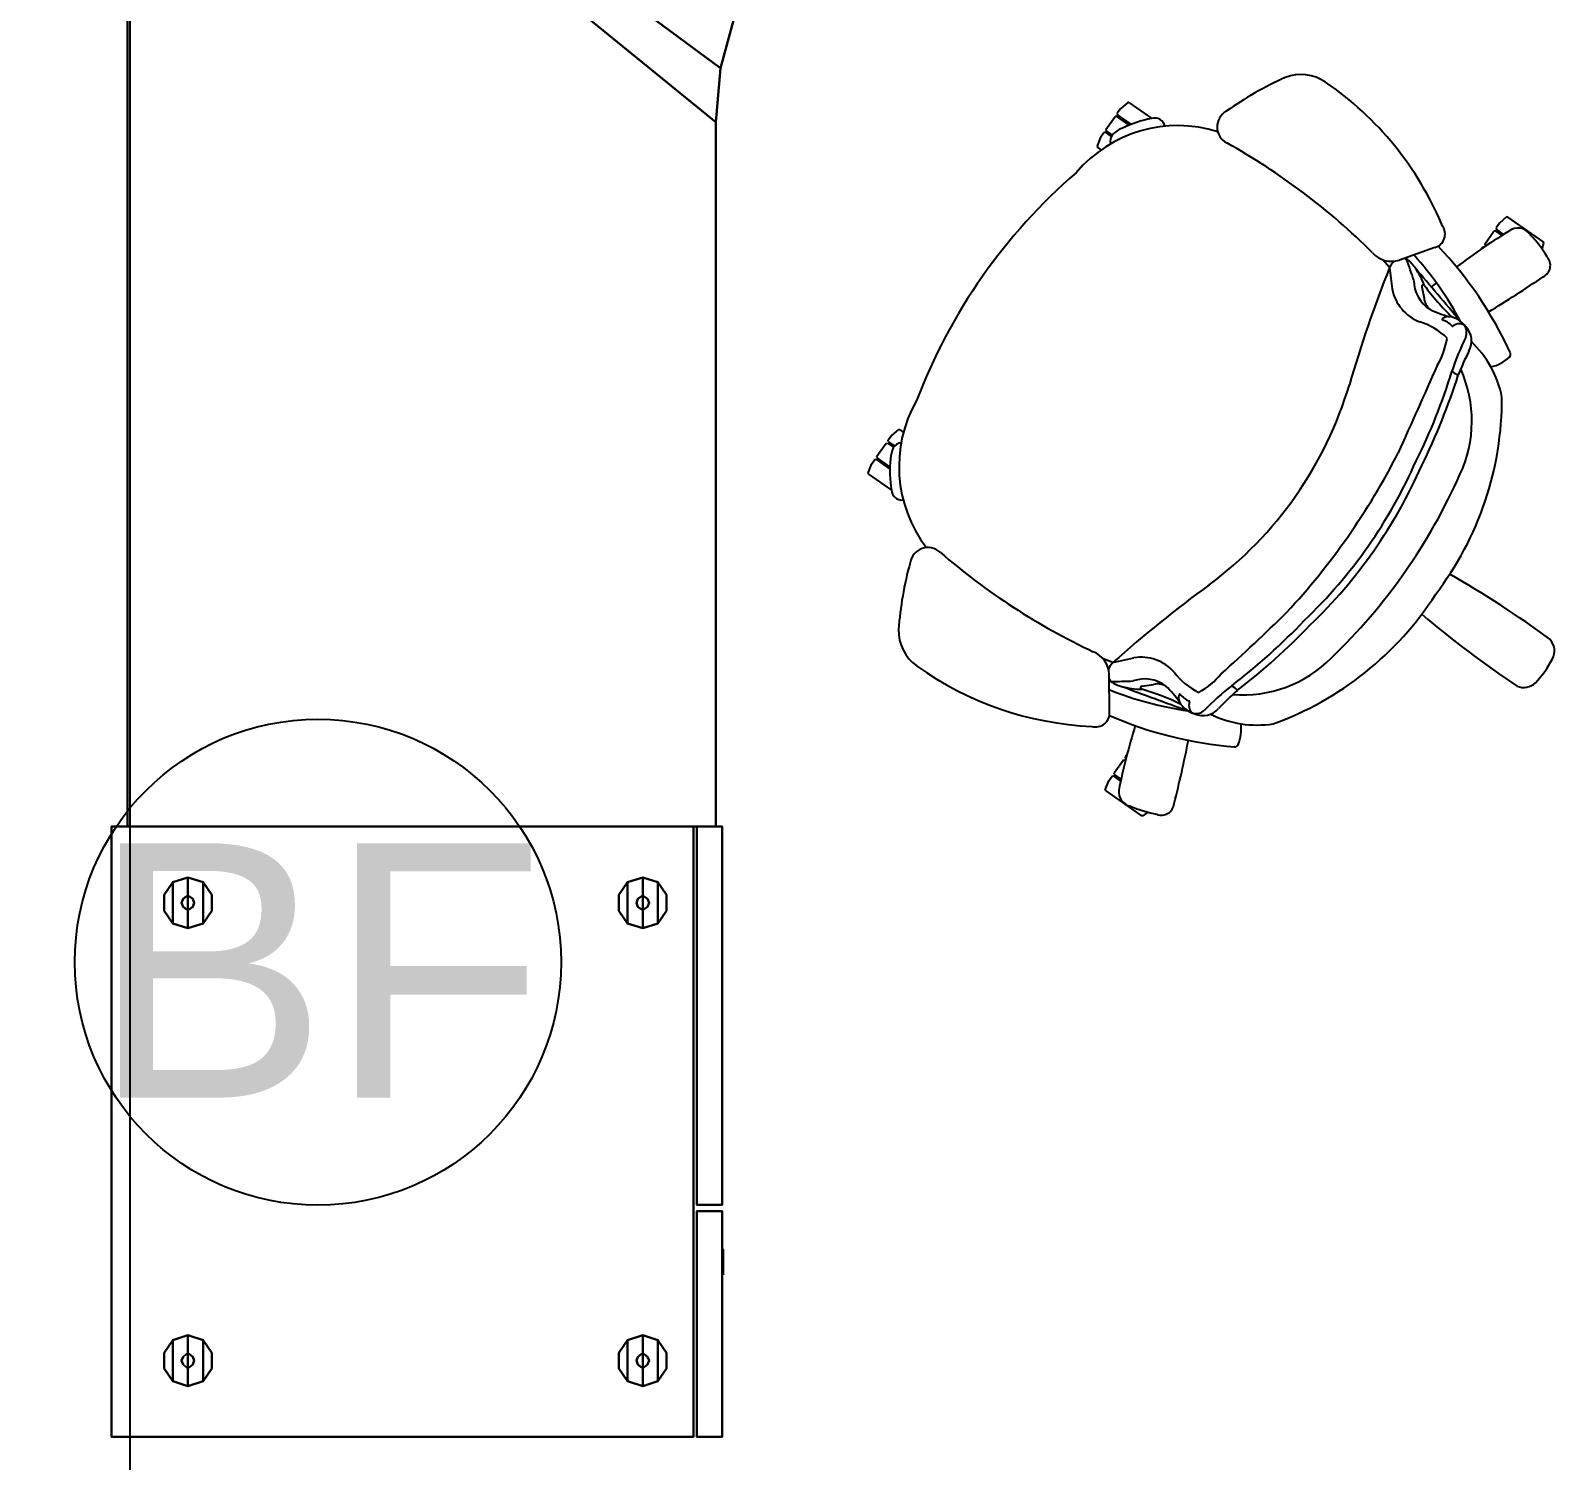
# Model space of a CAD drawing. Header units: inches. Extents: x 23 to 6400, y -2214 to 4412.
# Drawn here: x 2105.8 to 2165.7, y 1270 to 1326.3 of the extents above; entities that cross this region are included whole.
import ezdxf
from ezdxf.enums import TextEntityAlignment as Align

# ---------------------------------------------------------------- set-up
doc = ezdxf.new("R2010")
doc.units = ezdxf.units.IN
doc.header["$LTSCALE"] = 96
doc.header["$MEASUREMENT"] = 0
doc.layers.add('A-FURN-EXIST', color=33, linetype='Continuous')
doc.layers.add('A-Powr-Exst', color=15, linetype='Continuous')
doc.styles.add('OTJ_Title1', font='swiss.ttf')

# ---------------------------------------------------------------- blocks, each defined once
blk = doc.blocks.new('A$C39A66B45')
blk.add_circle((16.79, 9.555), 9.555)
at = {"color": 0, "linetype": 'ByBlock', "lineweight": -2, "style": 'OTJ_Title1', "flags": 8}
blk.add_attdef('CODE', text='', height=8, dxfattribs=at).set_placement((16.79, 9.233), align=Align.MIDDLE)
blk = doc.blocks.new('A$C1C1D4BE0')
at = {"lineweight": -3}
for p, q in [((287.44, 66.365), (286.808, 65.462)), ((287.44, 66.365), (287.478, 66.381)), ((287.478, 66.381), (287.831, 66.244)), ((287.644, 65.523), (288.021, 66.062)), ((287.726, 65.521), (288.076, 66.021)), ((287.831, 66.244), (288.011, 66.117)), ((288.011, 66.117), (288.021, 66.062)), ((288.076, 66.021), (288.132, 66.031)), ((288.647, 65.671), (288.132, 66.031)), ((287.65, 65.531), (287.662, 65.523)), ((288.045, 65.5), (288.044, 65.501)), ((288.045, 65.501), (288.044, 65.501)), ((288.044, 65.501), (288.044, 65.501)), ((288.045, 65.5), (288.045, 65.501)), ((288.657, 65.615), (288.493, 65.381)), ((288.713, 65.577), (288.546, 65.338)), ((288.647, 65.671), (288.657, 65.615)), ((288.713, 65.577), (288.769, 65.587)), ((288.949, 65.461), (288.769, 65.587)), ((288.949, 65.461), (289.199, 65.176)), ((289.093, 64.986), (289.197, 65.134)), ((289.199, 65.176), (289.197, 65.134)), ((274.989, 57.039), (274.002, 55.63)), ((274.989, 57.039), (275.027, 57.056)), ((275.027, 57.056), (275.381, 56.918)), ((275.381, 56.918), (275.561, 56.792)), ((278.089, 56.89), (279.566, 56.904)), ((280.027, 56.759), (280.174, 57.137)), ((300.191, 57.214), (300.295, 57.363)), ((300.333, 57.38), (300.295, 57.363)), ((300.687, 57.242), (300.333, 57.38)), ((300.687, 57.242), (300.867, 57.116)), ((300.877, 57.06), (300.709, 56.821)), ((300.931, 57.02), (300.768, 56.786)), ((300.877, 57.06), (300.867, 57.116)), ((300.987, 57.03), (300.931, 57.02)), ((300.987, 57.03), (301.502, 56.669)), ((275.371, 56.451), (275.571, 56.736)), ((275.443, 56.435), (275.625, 56.696)), ((275.561, 56.792), (275.571, 56.736)), ((275.625, 56.696), (275.681, 56.706)), ((276.196, 56.345), (275.681, 56.706)), ((276.196, 56.345), (276.206, 56.289)), ((279.092, 56.404), (279.092, 56.404)), ((279.092, 56.404), (279.092, 56.404)), ((279.092, 56.404), (279.092, 56.404)), ((279.092, 56.404), (279.092, 56.404)), ((280.027, 56.759), (280.22, 55.932)), ((301.033, 56.406), (301.034, 56.405)), ((301.033, 56.406), (301.033, 56.406)), ((301.033, 56.406), (301.034, 56.406)), ((301.034, 56.406), (301.034, 56.405)), ((301.162, 56.113), (301.512, 56.613)), ((301.192, 56.037), (301.569, 56.575)), ((301.512, 56.613), (301.502, 56.669)), ((301.625, 56.585), (301.569, 56.575)), ((301.805, 56.459), (301.625, 56.585)), ((302.055, 56.174), (301.805, 56.459)), ((276.206, 56.289), (276.186, 56.26)), ((276.238, 56.247), (276.318, 56.261)), ((276.397, 56.206), (276.318, 56.261)), ((301.197, 56.045), (301.185, 56.054)), ((302.052, 56.133), (301.42, 55.23)), ((302.052, 56.133), (302.055, 56.174)), ((274, 55.588), (274.002, 55.63)), ((274.147, 55.39), (274, 55.588)), ((279.102, 55.616), (279.17, 55.16)), ((276.715, 51.97), (276.715, 51.978)), ((276.715, 51.975), (276.715, 51.978)), ((276.715, 51.973), (276.715, 51.975)), ((276.715, 51.97), (276.715, 51.973)), ((276.806, 51.836), (276.79, 51.844)), ((276.795, 51.841), (276.79, 51.844)), ((276.8, 51.838), (276.795, 51.841)), ((276.806, 51.836), (276.8, 51.838)), ((295.561, 45.882), (295.866, 46.149)), ((295.561, 45.882), (294.718, 45.78)), ((296.347, 44.106), (295.855, 45.499)), ((294.804, 44.621), (294.352, 44.53)), ((295.547, 44.882), (295.547, 44.882)), ((295.547, 44.882), (295.547, 44.882)), ((295.547, 44.882), (295.547, 44.882)), ((295.547, 44.882), (295.547, 44.882)), ((296.284, 42.281), (296.362, 42.227)), ((296.376, 42.146), (296.362, 42.227)), ((296.426, 42.131), (296.406, 42.102)), ((296.482, 42.141), (296.426, 42.131)), ((296.482, 42.141), (296.997, 41.78)), ((296.825, 41.464), (297.007, 41.724)), ((296.864, 41.402), (297.064, 41.686)), ((297.007, 41.724), (296.997, 41.78)), ((297.119, 41.696), (297.064, 41.686)), ((297.3, 41.57), (297.119, 41.696)), ((297.55, 41.285), (297.3, 41.57)), ((297.547, 41.244), (296.56, 39.834)), ((297.547, 41.244), (297.55, 41.285)), ((296.285, 39.888), (296.522, 39.818)), ((296.522, 39.818), (296.56, 39.834))]:
    blk.add_line(p, q, dxfattribs=at)
blk.add_lwpolyline([(329.171, 95.402), (28.914, 95.402), (28.914, 103.357), (329.171, 103.357)], close=True, dxfattribs=at)
for centre, radius, start, end in [((286.837, 65.046), 0.418, 94.06432, 186.28687), ((287.577, 60.673), 4.85, 84.47333, 99.12498), ((287.977, 64.3), 1.201, 65.59573, 86.76263), ((288.256, 65.039), 0.417, 5.77378, 58.57276), ((281.277, 63.5), 1.683, 88.34126, 144.83062), ((280.369, 51.821), 13.395, 74.46352, 85.90435), ((283.844, 64.027), 0.708, 317.60157, 80.77704), ((287.731, 59.925), 5.24, 60.28742, 127.37927), ((290.305, 57.013), 12.799, 144.3542, 177.44649), ((282.37, 43.575), 22.366, 40.84233, 69.15759), ((304.307, 46.32), 26.353, 139.17109, 154.82623), ((295.902, 54.204), 5.24, 342.62122, 49.71258), ((278.046, 57.436), 0.548, 164.40721, 274.41413), ((279.535, 57.896), 0.992, 271.78372, 338.34298), ((279.611, 56.399), 0.55, 40.86539, 74.47459), ((274.96, 55.939), 0.59, 84.54606, 167.77584), ((269.538, 29.749), 27.332, 72.95501, 78.43902), ((292.204, 50.707), 15.541, 156.52746, 175.30846), ((291.308, 51.935), 13.306, 158.17886, 171.89556), ((390.94, 13.82), 119.68, 159.15687, 160.47244), ((281.923, 55.61), 2.941, 164.34548, 179.68864), ((280.304, 56.131), 1.242, 145.00333, 167.32539), ((279.611, 56.399), 0.55, 115.87667, 126.15539), ((327.413, 57.528), 48.132, 180.81466, 181.8651), ((243.316, 23.967), 49.224, 36.10183, 41.77212), ((300.527, 56.447), 0.417, 51.42724, 104.22622), ((299.929, 55.932), 1.201, 23.23737, 44.40427), ((296.657, 54.315), 4.85, 10.87502, 25.52667), ((278.668, 54.183), 4.68, 156.29295, 169.56264), ((278.03, 55.502), 1.356, 322.54906, 19.76931), ((278.514, 55.654), 1.728, 310.95658, 9.23553), ((270.03, 58.205), 9.316, 333.74403, 343.92911), ((279.041, 55.606), 0.0616, 10.12697, 160.47246), ((278.5, 55.003), 0.688, 331.84478, 13.24311), ((301.019, 55.115), 0.418, 283.71313, 15.93568), ((274.527, 54.848), 0.496, 158.40529, 265.14498), ((276.517, 57.088), 3.539, 303.4698, 317.06147), ((285.752, 98.346), 45.413, 255.63553, 258.85296), ((278.9, 53.361), 0.887, 125.43187, 148.50812), ((278.637, 53.782), 0.393, 69.77512, 129.84132), ((279.339, 53.423), 0.888, 128.40744, 157.34825), ((278.767, 54.129), 0.023, 334.06067, 73.23223), ((281.231, 52.248), 2.632, 126.99914, 154.45456), ((278.743, 53.218), 0.8, 155.52848, 229.86447), ((278.901, 53.303), 0.919, 145.42143, 164.43788), ((278.536, 53.503), 0.512, 168.47371, 221.23208), ((278.329, 53.42), 0.348, 67.76181, 147.99196), ((278.477, 53.789), 0.0489, 251.03864, 330.39207), ((281.403, 54.75), 2.891, 208.22249, 231.06484), ((281.723, 51.086), 4.15, 153.65985, 188.69344), ((270.661, 45.458), 10.747, 38.07504, 45.82117), ((295.322, 62.072), 15.249, 216.64423, 253.35799), ((267.991, 42.069), 14.691, 41.838, 45.83022), ((333.62, 100.858), 72.512, 221.82647, 224.62008), ((277.448, 65.127), 26.353, 315.17377, 330.82891), ((301.086, 51.954), 0.708, 29.22296, 152.39843), ((290.804, 44.515), 13.395, 24.09565, 35.53648), ((276.857, 51.969), 0.142, 177.88402, 248.83989), ((277.447, 53.449), 1.735, 248.3236, 275.7926), ((283.697, 51.675), 4.942, 175.63993, 225.20449), ((278.403, 52.513), 0.835, 309.5676, 329.22622), ((299.087, 67.392), 25.437, 217.6106, 226.28059), ((299.272, 67.61), 25.437, 217.6106, 226.28059), ((289.556, 54.755), 12.685, 199.7991, 237.38189), ((300.902, 70.283), 27.775, 227.13499, 242.96237), ((301.468, 49.362), 1.683, 325.16938, 21.65874), ((295.879, 62.82), 19.649, 223.77742, 246.22258), ((295.694, 62.602), 19.649, 223.77742, 246.22258), ((296.663, 63.986), 22.82, 223.8813, 246.11901), ((292.285, 55.626), 12.799, 292.55351, 325.6458), ((277.303, 0.169), 49.224, 68.22788, 73.89817), ((296.797, 45.809), 0.992, 131.65702, 198.21628), ((-286.759, -1248.179), 1415.763, 65.883562, 66.035768), ((295.041, 44.082), 1.728, 100.76447, 159.04342), ((295.365, 45.368), 0.55, 35.52542, 69.13461), ((295.063, 43.576), 1.356, 90.23069, 147.45094), ((280.077, 90.673), 48.132, 288.1349, 289.18534), ((294.877, 45.927), 1.242, 302.67461, 324.99667), ((295.365, 45.368), 0.55, 343.84461, 354.12333), ((312.703, 18.513), 40.357, 139.69157, 146.36183), ((299.034, 67.429), 25.437, 243.71941, 252.3894), ((298.15, 65.257), 22.822, 243.47088, 253.00478), ((290.91, 45.47), 2.632, 315.54544, 343.00086), ((287.17, 54.832), 13.306, 298.10444, 311.82114), ((217.277, 135.42), 119.68, 309.52756, 310.84313), ((300.339, 36.983), 9.316, 126.07089, 136.25597), ((294.433, 43.846), 0.688, 96.75689, 138.15522), ((294.815, 44.561), 0.0616, 309.52754, 99.87303), ((293.833, 47.271), 2.941, 290.31136, 305.65452), ((290.419, 54.151), 12.685, 232.61811, 270.2009), ((293.202, 46.487), 2.891, 238.93516, 261.77751), ((285.709, 55.254), 15.541, 294.69154, 313.47254), ((292.662, 44.094), 0.888, 312.65175, 341.59256), ((293.521, 43.798), 0.023, 36.76777, 135.93933), ((293.239, 43.558), 0.393, 340.15868, 40.22488), ((297.071, 42.696), 3.539, 152.93853, 166.5302), ((273.767, 26.788), 27.332, 39.15629, 39.68712), ((296.875, 44.252), 0.548, 195.58587, 305.59279), ((248.446, 63.506), 40.357, 323.63817, 330.30843), ((285.874, 29.547), 14.691, 64.16978, 68.162), ((292.127, 42.904), 0.835, 140.77378, 160.4324), ((288.145, 33.216), 10.747, 64.17883, 71.92496), ((293.3, 43.41), 0.0489, 139.60793, 218.96136), ((293.005, 43.145), 0.348, 322.00804, 42.23819), ((292.754, 43.66), 0.887, 321.49188, 344.56813), ((273.767, 26.788), 27.332, 31.56098, 37.04499), ((289.529, 47.591), 4.942, 244.79551, 294.36007), ((289.65, 45.535), 4.15, 281.30656, 316.34015), ((292.673, 43.464), 0.8, 240.13553, 314.47152), ((293.011, 43.367), 0.512, 248.76792, 301.52629), ((292.699, 43.641), 0.919, 305.56212, 324.57857), ((332.682, 65.485), 45.413, 211.14704, 214.36447), ((293.333, 42.325), 1.735, 194.2074, 221.6764), ((279.697, 40.608), 0.648, 156.23818, 224.73449), ((292.146, 41.276), 0.151, 223.70885, 291.22984), ((296.524, 40.84), 0.59, 302.22416, 25.45394), ((282.161, 43.276), 4.28, 226.89021, 242.29755), ((293.605, 43.724), 4.68, 300.43736, 313.70705), ((280.495, 40.06), 0.658, 240.57802, 313.10974), ((295.646, 40.06), 0.496, 204.85502, 311.59471)]:
    blk.add_arc(centre, radius, start, end, dxfattribs=at)
at = {"lineweight": -3, "flags": 1}
for tag, p, rotation in [('CAPPN', (29.083, 175.224, 27.25), 90), ('CAPMG', (29.083, 175.224, 27.25), 90), ('CAPMC', (29.083, 175.224, 27.25), 90), ('CAPQT', (29.083, 175.224, 27.25), 90), ('CAPDH', (29.083, 175.224, 27.25), 90), ('CAPGC', (29.083, 175.224, 27.25), 90), ('CAPPN', (29.083, 175.224, 26.75), 90), ('CAPMG', (29.083, 175.224, 26.75), 90), ('CAPMC', (29.083, 175.224, 26.75), 90), ('CAPQT', (29.083, 175.224, 26.75), 90), ('CAPDH', (29.083, 175.224, 26.75), 90), ('CAPGC', (29.083, 175.224, 26.75), 90), ('CAPPN', (53.083, 175.224, 27.25), 180), ('CAPMG', (53.083, 175.224, 27.25), 180), ('CAPMC', (53.083, 175.224, 27.25), 180), ('CAPQT', (53.083, 175.224, 27.25), 180), ('CAPDH', (53.083, 175.224, 27.25), 180), ('CAPGC', (53.083, 175.224, 27.25), 180), ('CAPPN', (109.066, 175.224, 27.25), 90), ('CAPMG', (109.066, 175.224, 27.25), 90), ('CAPMC', (109.066, 175.224, 27.25), 90), ('CAPQT', (109.066, 175.224, 27.25), 90), ('CAPDH', (109.066, 175.224, 27.25), 90), ('CAPGC', (109.066, 175.224, 27.25), 90), ('CAPPN', (109.066, 175.224, 26.75), 90), ('CAPMG', (109.066, 175.224, 26.75), 90), ('CAPMC', (109.066, 175.224, 26.75), 90), ('CAPQT', (109.066, 175.224, 26.75), 90), ('CAPDH', (109.066, 175.224, 26.75), 90), ('CAPGC', (109.066, 175.224, 26.75), 90), ('CAPPN', (133.066, 175.224, 27.25), 180), ('CAPMG', (133.066, 175.224, 27.25), 180), ('CAPMC', (133.066, 175.224, 27.25), 180), ('CAPQT', (133.066, 175.224, 27.25), 180), ('CAPDH', (133.066, 175.224, 27.25), 180), ('CAPGC', (133.066, 175.224, 27.25), 180), ('CAPPN', (247.065, 175.112, 27.25), 180), ('CAPMG', (247.065, 175.112, 27.25), 180), ('CAPMC', (247.065, 175.112, 27.25), 180), ('CAPQT', (247.065, 175.112, 27.25), 180), ('CAPDH', (247.065, 175.112, 27.25), 180), ('CAPGC', (247.065, 175.112, 27.25), 180), ('CAPPN', (346.296, 144.907, 28.25), 239.73323), ('CAPMG', (346.296, 144.907, 28.25), 239.73323), ('CAPMC', (346.296, 144.907, 28.25), 239.73323), ('CAPQT', (346.296, 144.907, 28.25), 239.73323), ('CAPDH', (346.296, 144.907, 28.25), 239.73323), ('CAPGC', (346.296, 144.907, 28.25), 239.73323), ('CAPPN', (109.065, 103.112, 27.25), 90), ('CAPMG', (109.065, 103.112, 27.25), 90), ('CAPMC', (109.065, 103.112, 27.25), 90), ('CAPQT', (109.065, 103.112, 27.25), 90), ('CAPDH', (109.065, 103.112, 27.25), 90), ('CAPGC', (109.065, 103.112, 27.25), 90), ('CAPPN', (199.065, 103.112, 27.25), 180), ('CAPMG', (199.065, 103.112, 27.25), 180), ('CAPMC', (199.065, 103.112, 27.25), 180), ('CAPQT', (199.065, 103.112, 27.25), 180), ('CAPDH', (199.065, 103.112, 27.25), 180), ('CAPGC', (199.065, 103.112, 27.25), 180), ('CAPPN', (247.065, 103.112, 27.25), 180), ('CAPMG', (247.065, 103.112, 27.25), 180), ('CAPMC', (247.065, 103.112, 27.25), 180), ('CAPQT', (247.065, 103.112, 27.25), 180), ('CAPDH', (247.065, 103.112, 27.25), 180), ('CAPGC', (247.065, 103.112, 27.25), 180), ('CAPMG', (273.388, 103.264), 180), ('CAPMC', (273.388, 103.264), 180), ('CAPQT', (273.388, 103.264), 180), ('CAPDH', (273.388, 103.264), 180), ('CAPGC', (273.388, 103.264), 180), ('CAPPN', (273.388, 103.264), 180), ('CAPPN', (247.923, 96.112, 27.25), 270), ('CAPMG', (247.923, 96.112, 27.25), 270), ('CAPMC', (247.923, 96.112, 27.25), 270), ('CAPQT', (247.923, 96.112, 27.25), 270), ('CAPDH', (247.923, 96.112, 27.25), 270), ('CAPGC', (247.923, 96.112, 27.25), 270), ('CAPPN', (352.407, 58.005, 28.25), 120), ('CAPMG', (352.407, 58.005, 28.25), 120), ('CAPMC', (352.407, 58.005, 28.25), 120), ('CAPQT', (352.407, 58.005, 28.25), 120), ('CAPDH', (352.407, 58.005, 28.25), 120), ('CAPGC', (352.407, 58.005, 28.25), 120), ('CAPPN', (364.648, 37.203), 120.80365), ('CAPMG', (364.648, 37.203), 120.80365), ('CAPMC', (364.648, 37.203), 120.80365), ('CAPQT', (364.648, 37.203), 120.80365), ('CAPDH', (364.648, 37.203), 120.80365), ('CAPGC', (364.648, 37.203), 120.80365), ('CAPPN', (359.049, 33.971), 119.19635), ('CAPMG', (359.049, 33.971), 119.19635), ('CAPMC', (359.049, 33.971), 119.19635), ('CAPDH', (359.049, 33.971), 119.19635), ('CAPGC', (359.049, 33.971), 119.19635), ('CAPQT', (359.049, 33.971), 119.19635)]:
    blk.add_attdef(tag, p, '', height=0.001, rotation=rotation, dxfattribs=at)
for tag, p in [('CAPPN', (109.923, 96.112, 27.25)), ('CAPMG', (109.923, 96.112, 27.25)), ('CAPMC', (109.923, 96.112, 27.25)), ('CAPQT', (109.923, 96.112, 27.25)), ('CAPDH', (109.923, 96.112, 27.25)), ('CAPGC', (109.923, 96.112, 27.25)), ('CAPPN', (157.923, 96.112, 27.25)), ('CAPMG', (157.923, 96.112, 27.25)), ('CAPMC', (157.923, 96.112, 27.25)), ('CAPQT', (157.923, 96.112, 27.25)), ('CAPDH', (157.923, 96.112, 27.25)), ('CAPGC', (157.923, 96.112, 27.25)), ('CAPPN', (249.583, 96.112)), ('CAPMG', (249.583, 96.112)), ('CAPMC', (249.583, 96.112)), ('CAPQT', (249.583, 96.112)), ('CAPDH', (249.583, 96.112)), ('CAPGC', (249.583, 96.112)), ('CAPPN', (273.583, 96.112, 28.25)), ('CAPMG', (273.583, 96.112, 28.25)), ('CAPMC', (273.583, 96.112, 28.25)), ('CAPQT', (273.583, 96.112, 28.25)), ('CAPDH', (273.583, 96.112, 28.25)), ('CAPGC', (273.583, 96.112, 28.25)), ('CAPPN', (29.941, 24.112, 27.25)), ('CAPMG', (29.941, 24.112, 27.25)), ('CAPMC', (29.941, 24.112, 27.25)), ('CAPQT', (29.941, 24.112, 27.25)), ('CAPDH', (29.941, 24.112, 27.25)), ('CAPGC', (29.941, 24.112, 27.25)), ('CAPPN', (109.923, 24.112, 27.25)), ('CAPMG', (109.923, 24.112, 27.25)), ('CAPMC', (109.923, 24.112, 27.25)), ('CAPQT', (109.923, 24.112, 27.25)), ('CAPDH', (109.923, 24.112, 27.25)), ('CAPGC', (109.923, 24.112, 27.25))]:
    blk.add_attdef(tag, p, '', height=0.001, dxfattribs=at)
at = {"lineweight": -3}
mesh = blk.add_polyface(dxfattribs=at)
corners = [(249.583, 96.112, 63.531), (273.583, 96.112, 63.531), (273.583, 96.112, 0.5), (249.583, 96.112, 0.5), (249.583, 73.237, 63.531), (273.583, 73.237, 63.531), (273.583, 73.237, 0.5), (249.583, 73.237, 0.5)]
mesh.append_faces([[corners[k] for k in face] for face in [(0, 1, 2, 3), (0, 4, 5, 1), (6, 2, 1, 5), (4, 0, 3, 7), (4, 7, 6, 5), (7, 3, 2, 6)]])
mesh = blk.add_polyface(dxfattribs=at)
corners = [(311.883, 66.237, 27), (322.492, 94.112, 27), (345.755, 53.819, 27), (325.728, 42.256, 27), (321.485, 95.119, 27), (307.399, 70.721, 27), (305.464, 71.623, 27), (321.051, 95.321, 27), (303.401, 72.176, 27), (320.588, 95.445, 27), (301.274, 72.362, 27), (320.11, 95.487, 27), (273.583, 95.487, 27), (273.583, 72.362, 27), (321.878, 94.844, 27), (309.148, 69.496, 27), (322.217, 94.505, 27), (310.658, 67.986, 27)]
mesh.append_faces([[corners[k] for k in face] for face in [(0, 1, 2, 3)]], dxfattribs={"vtx0": -1})
mesh.append_faces([[corners[k] for k in face] for face in [(4, 5, 6, 7), (8, 9, 7, 6), (9, 8, 10, 11), (5, 4, 14, 15), (15, 14, 16, 17), (1, 0, 17, 16)]], dxfattribs={"vtx0": -1, "vtx2": -1})
mesh.append_faces([[corners[k] for k in face] for face in [(12, 11, 10, 13)]], dxfattribs={"vtx1": -1})
mesh = blk.add_polyface(dxfattribs=at)
corners = [(322.492, 94.112, 28.25), (311.883, 66.237, 28.25), (325.728, 42.256, 28.25), (345.755, 53.819, 28.25), (310.658, 67.986, 28.25), (322.217, 94.505, 28.25), (321.878, 94.844, 28.25), (309.148, 69.496, 28.25), (305.464, 71.623, 28.25), (307.399, 70.721, 28.25), (321.485, 95.119, 28.25), (321.051, 95.321, 28.25), (320.588, 95.445, 28.25), (303.401, 72.176, 28.25), (301.274, 72.362, 28.25), (320.11, 95.487, 28.25), (273.583, 72.362, 28.25), (273.583, 95.487, 28.25)]
mesh.append_faces([[corners[k] for k in face] for face in [(0, 1, 2, 3)]], dxfattribs={"vtx0": -1})
mesh.append_faces([[corners[k] for k in face] for face in [(16, 14, 15, 17)]], dxfattribs={"vtx1": -1})
mesh.append_faces([[corners[k] for k in face] for face in [(4, 1, 0, 5), (5, 6, 7, 4), (8, 9, 10, 11), (11, 12, 13, 8), (14, 13, 12, 15), (6, 10, 9, 7)]], dxfattribs={"vtx1": -1, "vtx3": -1})
mesh = blk.add_polyface(dxfattribs=at)
corners = [(251.77, 92.518), (251.77, 92.518, 0.125), (251.583, 93.112, 0.125), (251.583, 93.112), (251.77, 93.706, 0.125), (251.77, 93.706), (252.895, 94.05), (252.895, 94.05, 0.125), (253.395, 93.706, 0.125), (253.395, 93.706), (252.27, 94.05), (252.27, 94.05, 0.125), (253.583, 93.112), (253.583, 93.112, 0.125), (253.395, 92.518, 0.125), (253.395, 92.518), (252.895, 92.175), (252.895, 92.175, 0.125), (252.27, 92.175, 0.125), (252.27, 92.175)]
mesh.append_faces([[corners[k] for k in face] for face in [(0, 1, 2, 3), (3, 2, 4, 5), (6, 7, 8, 9), (10, 11, 7, 6), (12, 13, 14, 15), (9, 8, 13, 12), (16, 17, 18, 19), (15, 14, 17, 16), (5, 4, 11, 10), (19, 18, 1, 0)]])
mesh.append_faces([[corners[k] for k in face] for face in [(4, 8, 7, 11)]], dxfattribs={"vtx0": -1})
mesh.append_faces([[corners[k] for k in face] for face in [(2, 13, 8, 4)]], dxfattribs={"vtx0": -1, "vtx2": -1})
mesh.append_faces([[corners[k] for k in face] for face in [(2, 1, 14, 13)]], dxfattribs={"vtx1": -1, "vtx3": -1})
mesh.append_faces([[corners[k] for k in face] for face in [(1, 18, 17, 14)]], dxfattribs={"vtx3": -1})
mesh = blk.add_polyface(dxfattribs=at)
corners = [(269.77, 92.518), (269.77, 92.518, 0.125), (269.583, 93.112, 0.125), (269.583, 93.112), (269.77, 93.706), (269.77, 93.706, 0.125), (270.27, 94.05, 0.125), (270.27, 94.05), (270.27, 92.175), (270.27, 92.175, 0.125), (270.895, 94.05), (270.895, 94.05, 0.125), (271.395, 93.706, 0.125), (271.395, 93.706), (271.583, 93.112), (271.583, 93.112, 0.125), (271.395, 92.518, 0.125), (271.395, 92.518), (270.895, 92.175, 0.125), (270.895, 92.175)]
mesh.append_faces([[corners[k] for k in face] for face in [(0, 1, 2, 3), (4, 5, 6, 7), (3, 2, 5, 4), (8, 9, 1, 0), (10, 11, 12, 13), (14, 15, 16, 17), (13, 12, 15, 14), (17, 16, 18, 19), (7, 6, 11, 10), (19, 18, 9, 8)]])
mesh.append_faces([[corners[k] for k in face] for face in [(5, 12, 11, 6)]], dxfattribs={"vtx0": -1})
mesh.append_faces([[corners[k] for k in face] for face in [(2, 15, 12, 5)]], dxfattribs={"vtx0": -1, "vtx2": -1})
mesh.append_faces([[corners[k] for k in face] for face in [(2, 1, 16, 15)]], dxfattribs={"vtx1": -1, "vtx3": -1})
mesh.append_faces([[corners[k] for k in face] for face in [(1, 9, 18, 16)]], dxfattribs={"vtx3": -1})
mesh = blk.add_polyface(dxfattribs=at)
corners = [(252.833, 93.05, 0.125), (252.833, 93.175, 0.125), (252.833, 93.175, 0.5), (252.833, 93.05, 0.5), (252.426, 92.925, 0.5), (252.333, 93.05, 0.5), (252.333, 93.05, 0.125), (252.426, 92.925, 0.125), (252.333, 93.175, 0.5), (252.333, 93.175, 0.125), (252.739, 93.3, 0.125), (252.583, 93.362, 0.125), (252.583, 93.362, 0.5), (252.739, 93.3, 0.5), (252.426, 93.3, 0.5), (252.426, 93.3, 0.125), (252.583, 92.862, 0.5), (252.583, 92.862, 0.125), (252.739, 92.925, 0.125), (252.739, 92.925, 0.5)]
mesh.append_faces([[corners[k] for k in face] for face in [(0, 1, 2, 3), (4, 5, 6, 7), (5, 8, 9, 6), (10, 11, 12, 13), (14, 12, 11, 15), (8, 14, 15, 9), (16, 4, 7, 17), (17, 18, 19, 16), (1, 10, 13, 2), (18, 0, 3, 19)]])
mesh = blk.add_polyface(dxfattribs=at)
corners = [(270.833, 93.05, 0.125), (270.833, 93.175, 0.125), (270.833, 93.175, 0.5), (270.833, 93.05, 0.5), (270.739, 92.925, 0.125), (270.739, 92.925, 0.5), (270.739, 93.3, 0.125), (270.739, 93.3, 0.5), (270.333, 93.05, 0.5), (270.333, 93.175, 0.5), (270.333, 93.175, 0.125), (270.333, 93.05, 0.125), (270.426, 92.925, 0.5), (270.426, 92.925, 0.125), (270.426, 93.3, 0.5), (270.583, 93.362, 0.5), (270.583, 93.362, 0.125), (270.426, 93.3, 0.125), (270.583, 92.862, 0.5), (270.583, 92.862, 0.125)]
mesh.append_faces([[corners[k] for k in face] for face in [(0, 1, 2, 3), (4, 0, 3, 5), (1, 6, 7, 2), (8, 9, 10, 11), (12, 8, 11, 13), (14, 15, 16, 17), (9, 14, 17, 10), (18, 12, 13, 19), (6, 16, 15, 7), (19, 4, 5, 18)]])
mesh = blk.add_polyface(dxfattribs=at)
corners = [(253.583, 75.237), (253.583, 75.237, 0.125), (253.395, 74.643, 0.125), (253.395, 74.643), (253.395, 75.831), (253.395, 75.831, 0.125), (252.895, 74.3, 0.125), (252.895, 74.3), (252.895, 76.175), (252.895, 76.175, 0.125), (252.27, 74.3), (252.27, 74.3, 0.125), (251.77, 74.643, 0.125), (251.77, 74.643), (251.583, 75.237), (251.583, 75.237, 0.125), (251.77, 75.831, 0.125), (251.77, 75.831), (252.27, 76.175, 0.125), (252.27, 76.175)]
mesh.append_faces([[corners[k] for k in face] for face in [(0, 1, 2, 3), (4, 5, 1, 0), (3, 2, 6, 7), (8, 9, 5, 4), (10, 11, 12, 13), (14, 15, 16, 17), (17, 16, 18, 19), (13, 12, 15, 14), (7, 6, 11, 10), (19, 18, 9, 8)]])
mesh.append_faces([[corners[k] for k in face] for face in [(16, 5, 9, 18)]], dxfattribs={"vtx0": -1})
mesh.append_faces([[corners[k] for k in face] for face in [(15, 1, 5, 16)]], dxfattribs={"vtx0": -1, "vtx2": -1})
mesh.append_faces([[corners[k] for k in face] for face in [(15, 12, 2, 1)]], dxfattribs={"vtx1": -1, "vtx3": -1})
mesh.append_faces([[corners[k] for k in face] for face in [(12, 11, 6, 2)]], dxfattribs={"vtx3": -1})
mesh = blk.add_polyface(dxfattribs=at)
corners = [(271.583, 75.237), (271.583, 75.237, 0.125), (271.395, 74.643, 0.125), (271.395, 74.643), (271.395, 75.831), (271.395, 75.831, 0.125), (270.27, 74.3), (270.27, 74.3, 0.125), (269.77, 74.643, 0.125), (269.77, 74.643), (270.895, 74.3), (270.895, 74.3, 0.125), (269.583, 75.237), (269.583, 75.237, 0.125), (269.77, 75.831, 0.125), (269.77, 75.831), (270.27, 76.175, 0.125), (270.27, 76.175), (270.895, 76.175, 0.125), (270.895, 76.175)]
mesh.append_faces([[corners[k] for k in face] for face in [(0, 1, 2, 3), (4, 5, 1, 0), (6, 7, 8, 9), (10, 11, 7, 6), (12, 13, 14, 15), (15, 14, 16, 17), (17, 16, 18, 19), (9, 8, 13, 12), (3, 2, 11, 10), (19, 18, 5, 4)]])
mesh.append_faces([[corners[k] for k in face] for face in [(14, 5, 18, 16)]], dxfattribs={"vtx0": -1})
mesh.append_faces([[corners[k] for k in face] for face in [(13, 1, 5, 14)]], dxfattribs={"vtx0": -1, "vtx2": -1})
mesh.append_faces([[corners[k] for k in face] for face in [(13, 8, 2, 1)]], dxfattribs={"vtx1": -1, "vtx3": -1})
mesh.append_faces([[corners[k] for k in face] for face in [(8, 7, 11, 2)]], dxfattribs={"vtx3": -1})
mesh = blk.add_polyface(dxfattribs=at)
corners = [(252.583, 74.987, 0.5), (252.426, 75.05, 0.5), (252.426, 75.05, 0.125), (252.583, 74.987, 0.125), (252.739, 75.05, 0.125), (252.739, 75.05, 0.5), (252.833, 75.175, 0.125), (252.833, 75.3, 0.125), (252.833, 75.3, 0.5), (252.833, 75.175, 0.5), (252.739, 75.425, 0.125), (252.739, 75.425, 0.5), (252.333, 75.175, 0.5), (252.333, 75.3, 0.5), (252.333, 75.3, 0.125), (252.333, 75.175, 0.125), (252.426, 75.425, 0.5), (252.426, 75.425, 0.125), (252.583, 75.487, 0.5), (252.583, 75.487, 0.125)]
mesh.append_faces([[corners[k] for k in face] for face in [(0, 1, 2, 3), (3, 4, 5, 0), (6, 7, 8, 9), (7, 10, 11, 8), (12, 13, 14, 15), (13, 16, 17, 14), (16, 18, 19, 17), (10, 19, 18, 11), (1, 12, 15, 2), (4, 6, 9, 5)]])
mesh = blk.add_polyface(dxfattribs=at)
corners = [(270.583, 74.987, 0.5), (270.426, 75.05, 0.5), (270.426, 75.05, 0.125), (270.583, 74.987, 0.125), (270.739, 75.05, 0.125), (270.739, 75.05, 0.5), (270.833, 75.175, 0.125), (270.833, 75.3, 0.125), (270.833, 75.3, 0.5), (270.833, 75.175, 0.5), (270.739, 75.425, 0.125), (270.739, 75.425, 0.5), (270.333, 75.175, 0.5), (270.333, 75.3, 0.5), (270.333, 75.3, 0.125), (270.333, 75.175, 0.125), (270.426, 75.425, 0.5), (270.426, 75.425, 0.125), (270.583, 75.487, 0.5), (270.583, 75.487, 0.125)]
mesh.append_faces([[corners[k] for k in face] for face in [(0, 1, 2, 3), (3, 4, 5, 0), (6, 7, 8, 9), (7, 10, 11, 8), (12, 13, 14, 15), (13, 16, 17, 14), (16, 18, 19, 17), (10, 19, 18, 11), (1, 12, 15, 2), (4, 6, 9, 5)]])
mesh = blk.add_polyface(dxfattribs=at)
corners = [(249.583, 73.112, 63.531), (249.583, 72.112, 63.531), (258.458, 72.112, 63.531), (258.458, 73.112, 63.531), (249.583, 72.112, 0.5), (258.458, 72.112, 0.5), (249.583, 73.112, 0.5), (258.458, 73.112, 0.5)]
mesh.append_faces([[corners[k] for k in face] for face in [(0, 1, 2, 3), (4, 5, 2, 1), (1, 0, 6, 4), (2, 5, 7, 3), (4, 6, 7, 5)]])
mesh = blk.add_polyface(dxfattribs=at)
corners = [(258.708, 72.112, 47.125), (258.708, 73.112, 47.125), (258.708, 73.112, 35.75), (258.708, 72.112, 35.75), (273.583, 72.112, 47.125), (273.583, 72.112, 35.75), (273.583, 73.112, 35.75), (273.583, 73.112, 47.125)]
mesh.append_faces([[corners[k] for k in face] for face in [(0, 1, 2, 3), (4, 5, 6, 7), (3, 5, 4, 0), (2, 6, 5, 3), (1, 0, 4, 7)]])
mesh = blk.add_polyface(dxfattribs=at)
corners = [(258.708, 72.112, 63.531), (258.708, 73.112, 63.531), (258.708, 73.112, 47.469), (258.708, 72.112, 47.469), (273.583, 72.112, 63.531), (273.583, 72.112, 47.469), (273.583, 73.112, 47.469), (273.583, 73.112, 63.531)]
mesh.append_faces([[corners[k] for k in face] for face in [(0, 1, 2, 3), (4, 5, 6, 7), (3, 5, 4, 0), (1, 0, 4, 7), (2, 6, 5, 3)]])
mesh = blk.add_polyface(dxfattribs=at)
corners = [(258.708, 73.112, 35.375), (258.708, 72.112, 35.375), (273.583, 72.112, 35.375), (273.583, 73.112, 35.375), (258.708, 73.112, 24), (273.583, 73.112, 24), (273.583, 72.112, 24), (258.708, 72.112, 24)]
mesh.append_faces([[corners[k] for k in face] for face in [(0, 1, 2, 3), (4, 5, 6, 7), (2, 6, 5, 3), (7, 6, 2, 1), (1, 0, 4, 7)]])
mesh = blk.add_polyface(dxfattribs=at)
corners = [(258.708, 72.112, 23.625), (258.708, 73.112, 23.625), (258.708, 73.112, 12.25), (258.708, 72.112, 12.25), (273.583, 72.112, 23.625), (273.583, 72.112, 12.25), (273.583, 73.112, 12.25), (273.583, 73.112, 23.625)]
mesh.append_faces([[corners[k] for k in face] for face in [(0, 1, 2, 3), (4, 5, 6, 7), (3, 5, 4, 0), (2, 6, 5, 3), (1, 0, 4, 7)]])
mesh = blk.add_polyface(dxfattribs=at)
corners = [(258.708, 72.112, 11.875), (258.708, 73.112, 11.875), (258.708, 73.112, 0.5), (258.708, 72.112, 0.5), (273.583, 72.112, 11.875), (273.583, 72.112, 0.5), (273.583, 73.112, 0.5), (273.583, 73.112, 11.875)]
mesh.append_faces([[corners[k] for k in face] for face in [(0, 1, 2, 3), (4, 5, 6, 7), (3, 5, 4, 0), (1, 0, 4, 7), (2, 6, 5, 3)]])
mesh = blk.add_polyface(dxfattribs=at)
corners = [(255.958, 72.081, 49.469), (256.02, 72.081, 49.219), (256.708, 72.081, 49.906), (256.458, 72.081, 49.969), (256.208, 72.081, 49.906), (256.02, 72.081, 49.719), (256.458, 72.081, 48.969), (256.708, 72.081, 49.062), (256.895, 72.081, 49.219), (256.958, 72.081, 49.469), (256.208, 72.081, 49.062), (256.895, 72.081, 49.719)]
mesh.append_faces([[corners[k] for k in face] for face in [(0, 3, 4, 5)]], dxfattribs={"vtx0": -1})
mesh.append_faces([[corners[k] for k in face] for face in [(0, 1, 2, 3), (10, 6, 9, 11), (1, 10, 11, 2)]], dxfattribs={"vtx1": -1, "vtx3": -1})
mesh.append_faces([[corners[k] for k in face] for face in [(6, 7, 8, 9)]], dxfattribs={"vtx3": -1})

msp = doc.modelspace()

# ---------------------------------------------------------------- block references
at = {"layer": 'A-FURN-EXIST', "rotation": 90}
msp.add_blockref('A$C1C1D4BE0', (2205.126, 1021.39), dxfattribs=at)
at = {"layer": 'A-Powr-Exst', "color": 15, "linetype": 'Continuous', "lineweight": -3}
ref = msp.add_blockref('A$C39A66B45', (2100.333, 1280.083), dxfattribs=at)
ref.add_attrib('CODE', 'BF', dxfattribs={"layer": '0', "color": 0, "linetype": 'ByBlock', "lineweight": -2, "height": 10, "style": 'OTJ_Title1', "flags": 8}).set_placement((2117.123, 1289.316), align=Align.MIDDLE)

doc.saveas('drawing.dxf')
